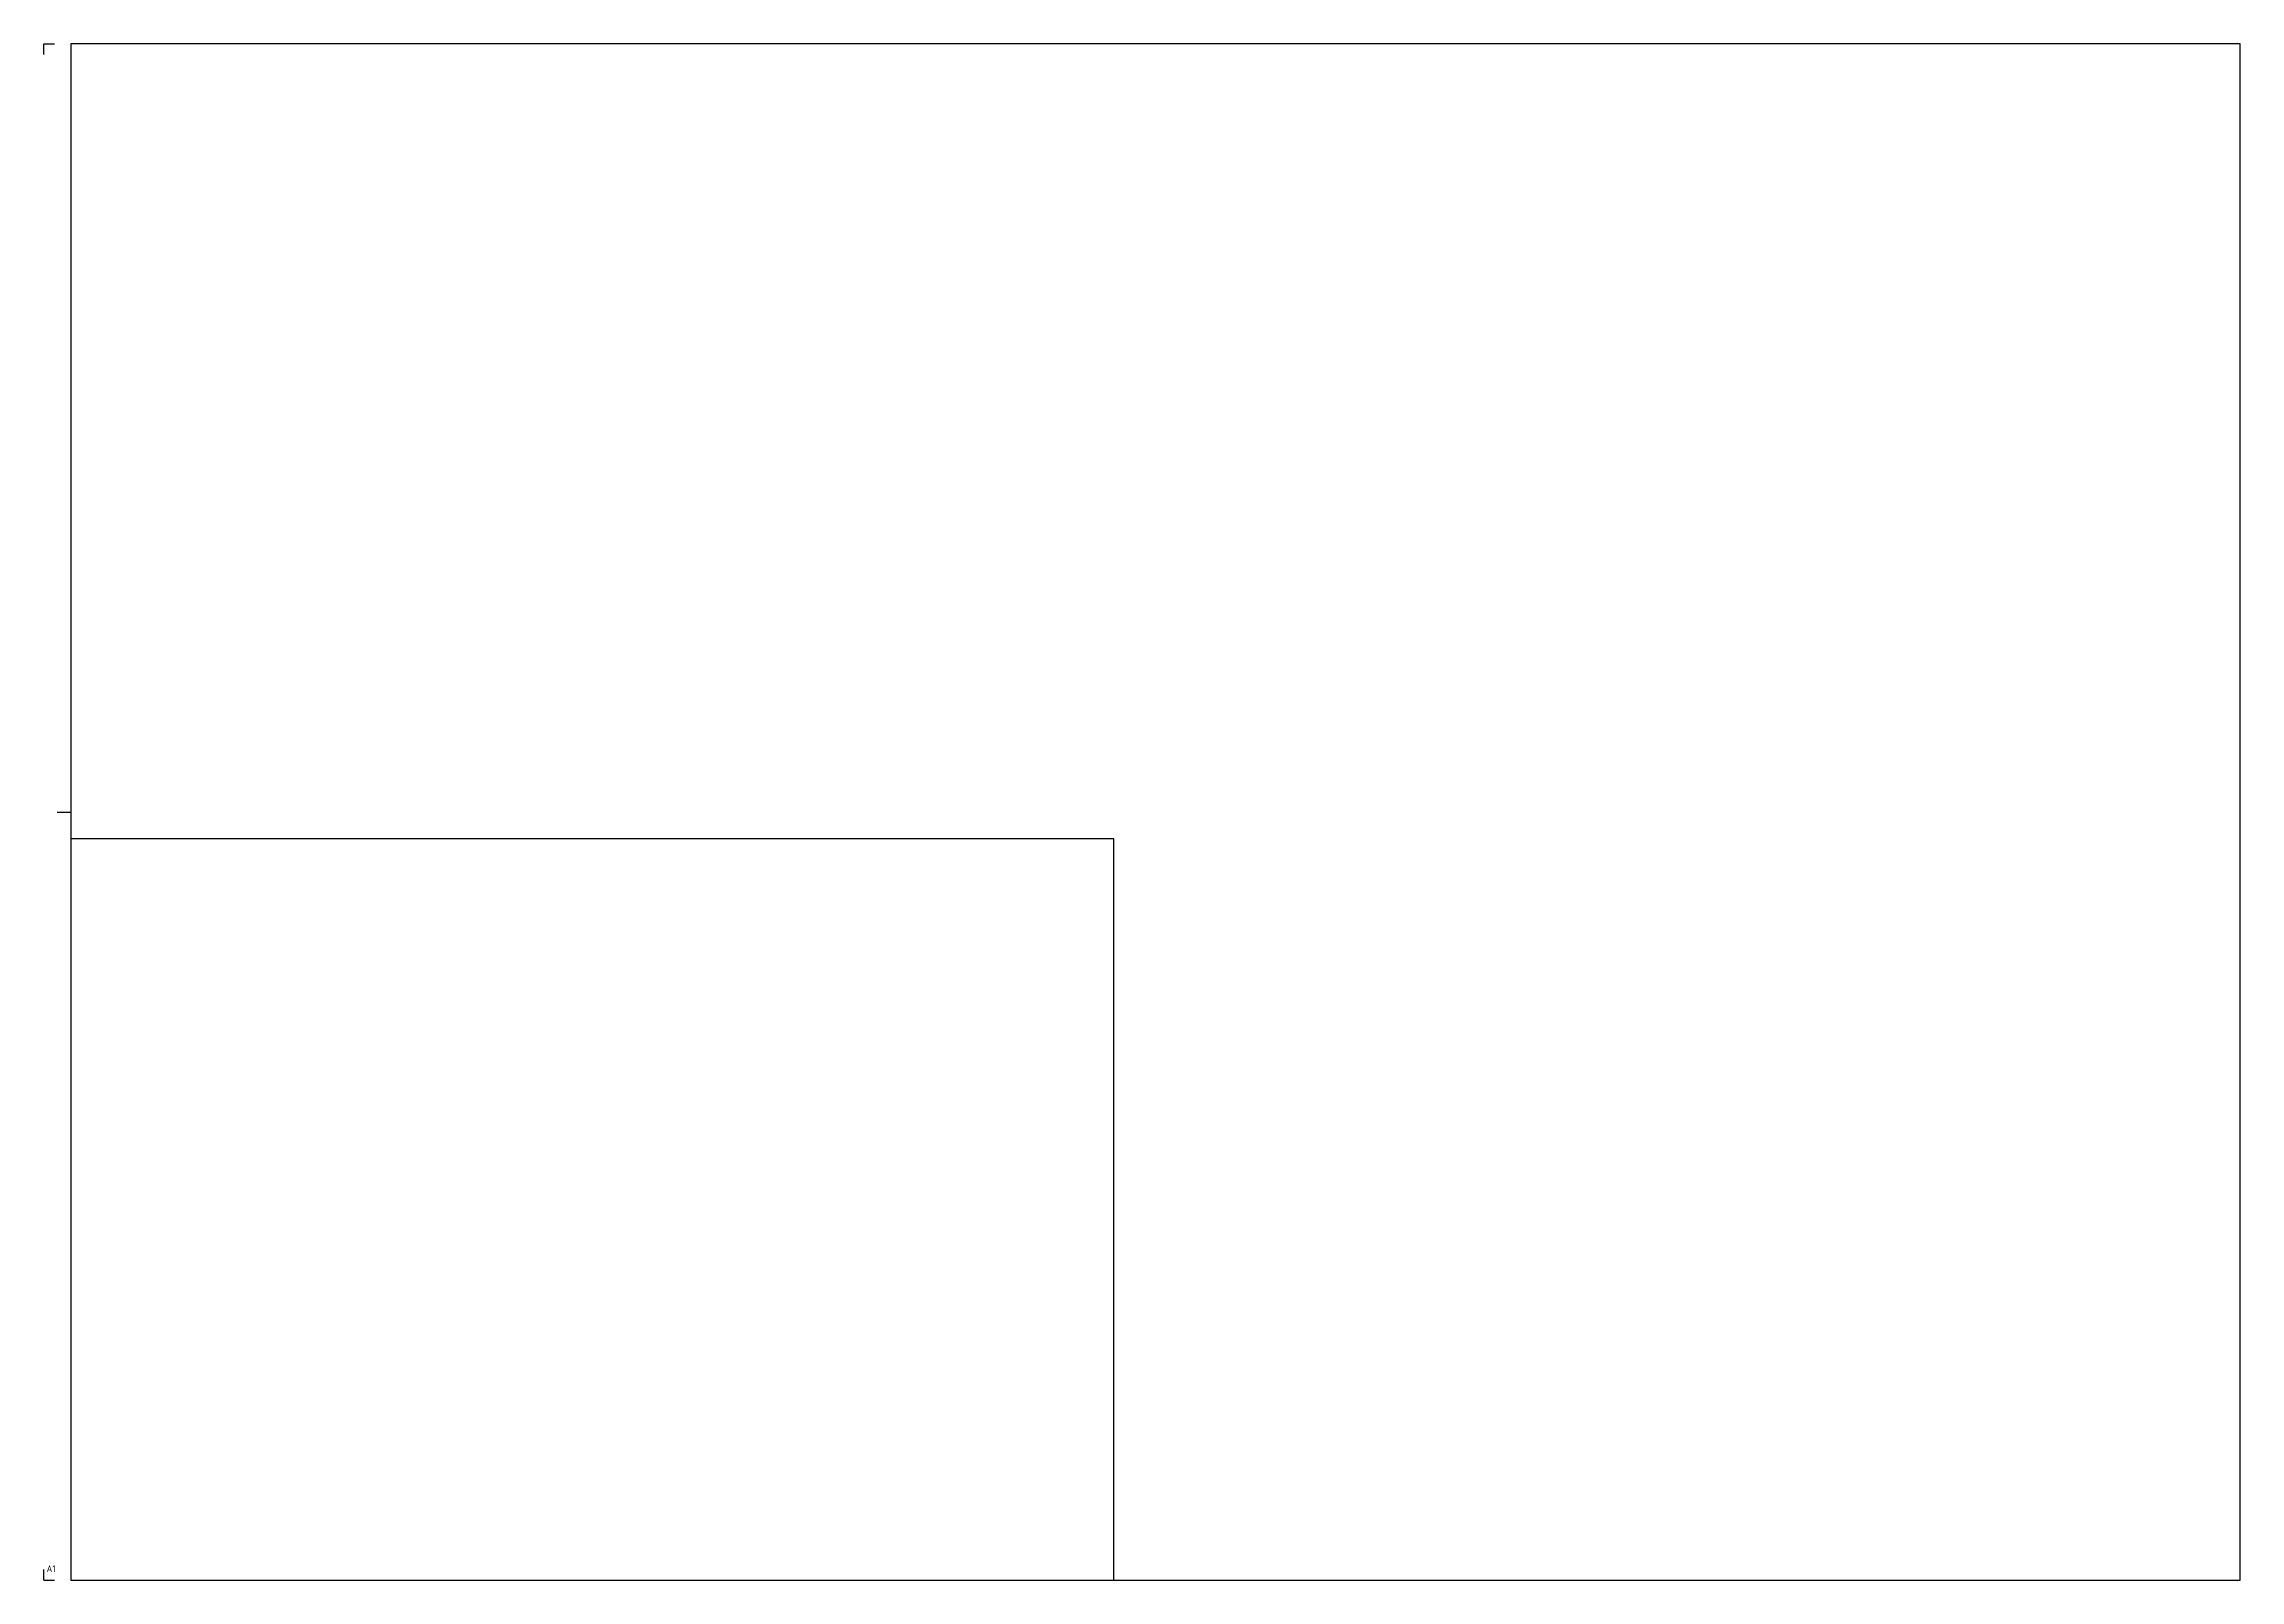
# Paper-space layout 'PDF A1' of a CAD drawing. Header units: millimetres. Extents: x -10 to 811, y 0 to 574.
# The model-space entities are those that its viewports show. They can reach past a viewport. Long polylines and large blocks are cut down to what shows.
import ezdxf

# ---------------------------------------------------------------- set-up
doc = ezdxf.new("R2010")
doc.units = ezdxf.units.MM
doc.layers.add('RAMME', color=5, linetype='Continuous')
doc.layers.add('Viewport', color=4, linetype='Continuous')
doc.layers.add('Rammeformat nonplot', color=7, linetype='Continuous', plot=False)
doc.styles.add('ISO25', font='iso3098.shx', dxfattribs={"height": 2.5})

# ---------------------------------------------------------------- blocks, each defined once
blk = doc.blocks.new('*U29')
at = {"color": 4}
for p, q in [((-10, 570), (-10, 574)), ((-10, 574), (-6, 574)), ((-5, 287), (0, 287)), ((-10, 0), (-10, 4)), ((-10, 0), (-6, 0))]:
    blk.add_line(p, q, dxfattribs=at)
blk.add_lwpolyline([(0, 0), (811, 0), (811, 574), (0, 574)], close=True)
at = {"layer": 'Rammeformat nonplot', "style": 'ISO25'}
blk.add_text('A1', height=2.5, dxfattribs=at).set_placement((-9, 3))
blk = doc.blocks.new('*U1')
at = {"color": 4}
for p, q in [((-10, 273), (-10, 277)), ((-10, 277), (-6, 277)), ((-10, 0), (-10, 4)), ((-10, 0), (-6, 0))]:
    blk.add_line(p, q, dxfattribs=at)
blk.add_lwpolyline([(0, 0), (390, 0), (390, 277), (0, 277)], close=True)
at = {"layer": 'Rammeformat nonplot', "style": 'ISO25'}
blk.add_text('A3', height=2.5, dxfattribs=at).set_placement((-9, 3))

msp = doc.modelspace()

# ---------------------------------------------------------------- block references
at = {"layer": 'RAMME'}
msp.add_blockref('*U1', (0, 0), dxfattribs=at)

psp = doc.layouts.new('PDF A1')

# ---------------------------------------------------------------- block references
at = {"layer": 'RAMME'}
psp.add_blockref('*U29', (0, 0), dxfattribs=at)

# ---------------------------------------------------------------- viewports
at = {"layer": 'Viewport'}
psp.add_viewport(center=(405.5, 287), size=(811, 574), view_center_point=(405.5, 287), view_height=574, dxfattribs=at)

doc.saveas('drawing.dxf')
